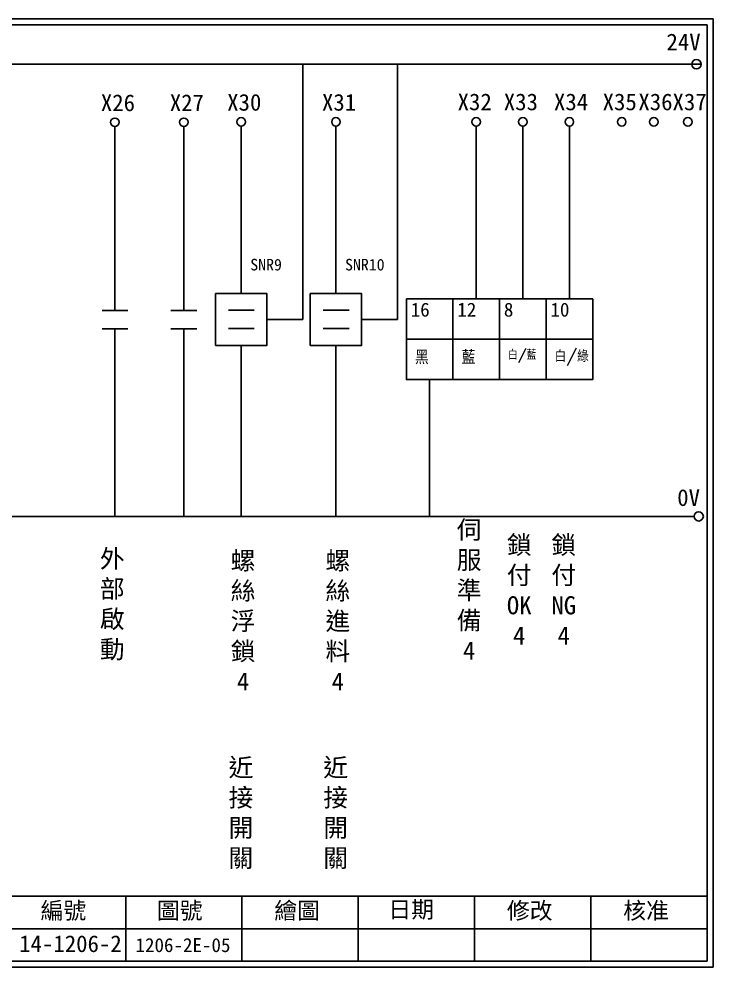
# Model space of a CAD drawing. Extents: x 627 to 914, y 3 to 207.
# Drawn here: x 765 to 914.2, y 3 to 207 of the extents above; entities that cross this region are included whole.
import ezdxf

# ---------------------------------------------------------------- set-up
doc = ezdxf.new("R2010")
doc.units = 0
doc.layers.get('0').update_dxf_attribs({"linetype": 'CONTINUOUS'})
doc.layers.add('圖框層', color=7, linetype='CONTINUOUS')
doc.layers.add('標尺寸層', color=3, linetype='CONTINUOUS')
doc.styles.add('CNS', font='romanc.shx', dxfattribs={"bigfont": 'chineset.shx'})
doc.styles.add('STSL', font='KAIU.TTF')

msp = doc.modelspace()

# ---------------------------------------------------------------- linework, layer by layer
for p, q in [((826.01, 142.31), (826.01, 197.22)), ((846.38, 142.31), (846.38, 197.22)), ((785.65, 144.25), (785.62, 183.82)), ((800.46, 144.25), (800.44, 183.82)), ((812.79, 147.89), (812.79, 183.91)), ((833.15, 147.89), (833.15, 183.91)), ((863.3, 146.73), (863.3, 183.91)), ((873.31, 146.73), (873.31, 183.91)), ((883.32, 146.73), (883.32, 183.91)), ((818.3, 142.31), (826.01, 142.31)), ((838.67, 142.31), (846.38, 142.31)), ((785.62, 140.27), (785.62, 99.86)), ((800.44, 140.27), (800.44, 99.86)), ((812.79, 136.73), (812.79, 99.96)), ((833.15, 136.73), (833.15, 99.96)), ((853.29, 129.4), (853.29, 99.96))]:
    msp.add_line(p, q)
for points in [[(807.27, 147.89), (818.3, 147.89), (818.3, 136.73), (807.27, 136.73)], [(827.64, 147.89), (838.67, 147.89), (838.67, 136.73), (827.64, 136.73)], [(848.29, 146.73), (858.3, 146.73), (858.3, 138.07), (848.29, 138.07)], [(858.3, 146.73), (868.31, 146.73), (868.31, 138.07), (858.3, 138.07)], [(868.31, 146.73), (878.32, 146.73), (878.32, 138.07), (868.31, 138.07)], [(878.32, 146.73), (888.33, 146.73), (888.33, 138.07), (878.32, 138.07)], [(848.29, 138.07), (858.3, 138.07), (858.3, 129.4), (848.29, 129.4)], [(858.3, 138.07), (868.31, 138.07), (868.31, 129.4), (858.3, 129.4)], [(868.31, 138.07), (878.32, 138.07), (878.32, 129.4), (868.31, 129.4)], [(878.32, 138.07), (888.33, 138.07), (888.33, 129.4), (878.32, 129.4)]]:
    msp.add_lwpolyline(points, close=True)
for centre in [(910.63, 197.22), (911.12, 99.96)]:
    msp.add_circle(centre, 1)
at = {"layer": '圖框層', "color": 7}
for p, q in [((914.2, 206.97), (627.2, 206.97)), ((914.2, 3), (914.2, 206.97)), ((912.95, 205.72), (628.45, 205.72)), ((912.95, 4.25), (912.95, 205.72)), ((628.45, 18.25), (912.95, 18.25)), ((787.95, 4.25), (787.95, 18.25)), ((812.95, 4.25), (812.95, 18.25)), ((837.95, 4.25), (837.95, 18.25)), ((862.95, 4.25), (862.95, 18.25)), ((887.95, 4.25), (887.95, 18.25)), ((762.95, 11.25), (912.95, 11.25)), ((628.45, 4.25), (912.95, 4.25)), ((627.2, 3), (914.2, 3))]:
    msp.add_line(p, q, dxfattribs=at)
at = {"layer": '標尺寸層', "color": 7}
for p, q in [((632.04, 197.22), (911.63, 197.22)), ((782.86, 144.25), (788.43, 144.25)), ((797.68, 144.25), (803.25, 144.25)), ((810.03, 144.34), (815.59, 144.34)), ((830.39, 144.34), (835.96, 144.34)), ((782.86, 140.27), (788.43, 140.27)), ((797.68, 140.27), (803.25, 140.27)), ((810.03, 140.37), (815.59, 140.37)), ((830.39, 140.37), (835.96, 140.37)), ((632.25, 99.96), (910.12, 99.96))]:
    msp.add_line(p, q, dxfattribs=at)
for centre in [(785.62, 184.74), (800.44, 184.74), (812.79, 184.83), (833.15, 184.83), (863.3, 184.83), (873.31, 184.83), (883.32, 184.83), (894.57, 184.83), (901.47, 184.83), (908.8, 184.83)]:
    msp.add_circle(centre, 0.92, dxfattribs=at)

# ---------------------------------------------------------------- texts
at = {"width": 8.2913, "attachment_point": 1}
for s, insert, char_height in [('16', (849.22, 145.93), 3), ('12', (859.23, 145.93), 3), ('8', (869.24, 145.93), 3), ('10', (879.25, 145.93), 3), ('{\\Fromanc,chineset|c136;黑}', (850.11, 135.67), 3), ('{\\Fromanc,chineset|c136;藍}', (860.12, 135.67), 3), ('{\\Fromanc,chineset|c136;白/藍}', (870.13, 135.67), 2), ('{\\Fromanc,chineset|c136;白/綠}', (880.14, 135.67), 2.5)]:
    msp.add_mtext(s, dxfattribs=dict(at, insert=insert, char_height=char_height))
at = {"layer": '圖框層', "color": 4, "style": 'STSL'}
for s, height, p in [('24V', 3.6, (904.19, 200.22)), ('X26', 3.6, (782.61, 187.14)), ('X27', 3.6, (797.43, 187.14)), ('X30', 3.6, (809.77, 187.24)), ('X31', 3.6, (830.14, 187.24)), ('X32', 3.6, (859.3, 187.33)), ('X33', 3.6, (869.22, 187.33)), ('X34', 3.6, (880.01, 187.33)), ('X35', 3.6, (890.47, 187.33)), ('X36', 3.6, (898.15, 187.33)), ('X37', 3.6, (905.49, 187.33)), ('SNR9', 2.5, (814.73, 152.86)), ('SNR10', 2.5, (835.1, 152.86)), ('0V', 3.6, (906.5, 102.2)), ('編號', 3.6, (769.66, 13.34)), ('圖號', 3.6, (794.66, 13.34)), ('繪圖', 3.6, (819.89, 13.34)), ('日期', 3.6, (844.41, 13.59)), ('修改', 3.6, (869.89, 13.34)), ('核准', 3.6, (894.89, 13.34)), ('14-1206-2', 3.6, (765.06, 6.22)), ('1206-2E-05', 3, (790.06, 6.22))]:
    msp.add_text(s, height=height, dxfattribs=at).set_placement(p)
at = {"layer": '標尺寸層', "color": 7, "char_height": 3.9, "attachment_point": 5, "style": 'CNS'}
for s, insert, width in [('{\\fDFKai-SB|b0|i0|c136|p65;伺服準備\\P4}', (861.78, 84.08), 8.6627), ('{\\fDFKai-SB|b0|i0|c136|p65;鎖付OK\\P4}', (872.54, 84.08), 8.6627), ('{\\fDFKai-SB|b0|i0|c136|p65;鎖付NG\\P4}', (882.11, 84.08), 8.6627), ('{\\fDFKai-SB|b0|i0|c136|p65;外部啟動}', (785.06, 80.89), 8.6627), ('{\\fDFKai-SB|b0|i0|c136|p65;螺絲浮鎖4}', (813.18, 77.45), 3.2986), ('{\\fDFKai-SB|b0|i0|c136|p65;螺絲進料4}', (833.55, 77.45), 3.2986), ('{\\fDFKai-SB|b0|i0|c136|p65;近接開關}', (812.72, 35.99), 8.6627), ('{\\fDFKai-SB|b0|i0|c136|p65;近接開關}', (833.09, 35.99), 8.6627)]:
    msp.add_mtext(s, dxfattribs=dict(at, insert=insert, width=width))

doc.saveas('drawing.dxf')
